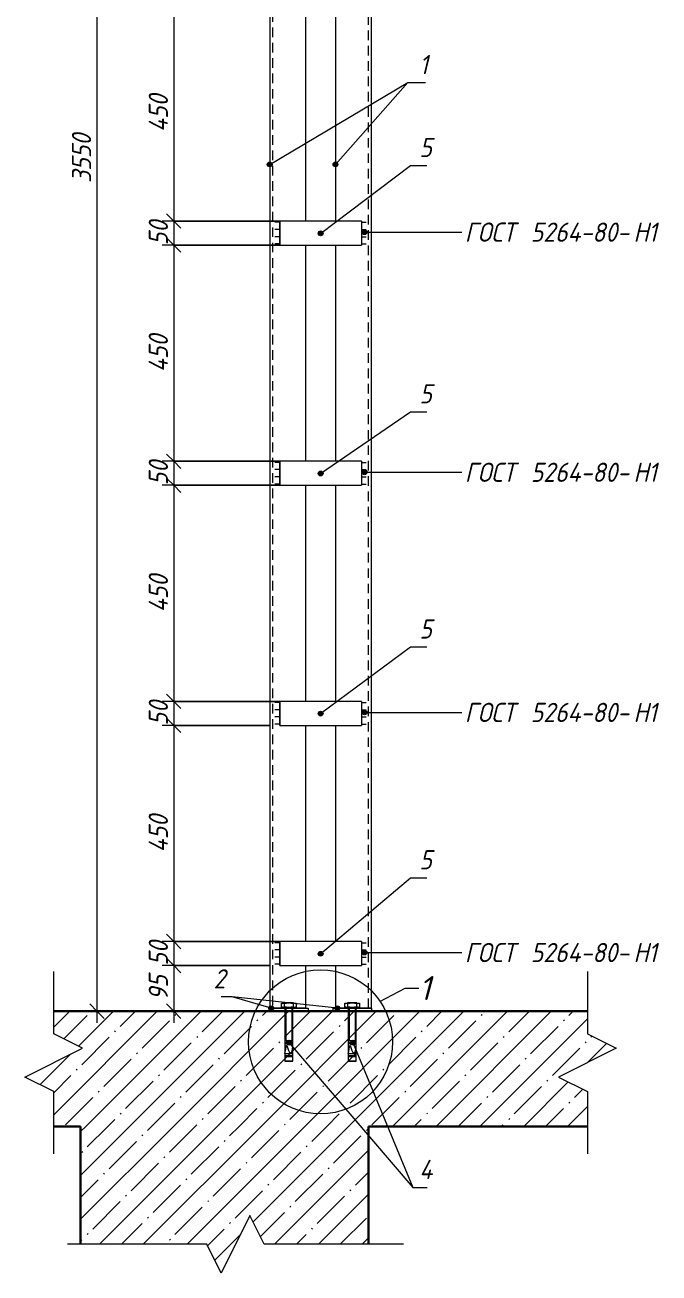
# Model space of a CAD drawing. Header units: millimetres. Extents: x -508 to 38670, y -99 to 8560.
# Drawn here: x 4078 to 5399, y 3575 to 6173 of the extents above; entities that cross this region are included whole.
import ezdxf

# ---------------------------------------------------------------- set-up
doc = ezdxf.new("R2010")
doc.units = ezdxf.units.MM
doc.linetypes.add('200_ШТРИХ_ш1п0_6_', pattern=[32, 20, -12])
for name, color, linetype, lineweight in [('A-ANNO-DIMS', 7, 'Continuous', 9), ('A-ANNO-DIMS-20', 7, 'Continuous', 9), ('A-DETL-1', 7, 'Continuous', 5), ('A-DETL-2', 7, '200_ШТРИХ_ш1п0_6_', 5), ('A-DETL-GENF-1', 7, 'Continuous', 5), ('A-FLOR-FNSH-1', 7, 'Continuous', 30), ('A-FLOR-PATT-1', 7, 'Continuous', 5), ('A-GENM', 7, 'Continuous', 9), ('A-GENM-IDEN', 7, 'Continuous', 9), ('G-ANNO-TEXT', 7, 'Continuous', 9)]:
    doc.layers.add(name, color=color, linetype=linetype, lineweight=lineweight)
doc.styles.add('ISOCPEUR_I', font='isocpeui.ttf', dxfattribs={"width": 0.9, "height": 40})
doc.styles.add('ISOCPEUR_I_1', font='isocpeui.ttf', dxfattribs={"height": 50})
doc.dimstyles.new('ISO-2_0_0_9К_СРЕДНИЙ', dxfattribs={"dimscale": 304.8, "dimtxt": 39.839247, "dimasz": 0.098425, "dimexe": 0.07874, "dimexo": 0, "dimgap": 0, "dimtad": 1, "dimdec": 0, "dimzin": 0, "dimdsep": 46, "dimtxsty": 'ISOCPEUR_I', "dimblk1": 'OBLIQUE', "dimblk2": 'OBLIQUE', "dimsah": 1, "dimcen": 0.09, "dimdle": 0.07874, "dimazin": 0, "dimtfac": 1, "dimtdec": 4, "dimtix": 1, "dimtmove": 0, "dimatfit": 3, "dimfxl": 1, "dimtvp": 1, "dimtolj": 1, "dimtzin": 0, "dimarcsym": 2})
pattern_1 = [(45, (6089.76, 4305), (-45.6197, 45.6197), []), (45, (6135.38, 4305), (-45.6197, 45.6197), [80.645, -16.129, 2.682, -13.447])]

# ---------------------------------------------------------------- blocks, each defined once
blk = doc.blocks.new('Фахверк_Влож_Полоса боковая - Полоса_Фахверка-25655111-АР1_1_Ф-18_2 эт_1')
at = {"layer": 'A-GENM'}
for p, q in [((66575, 7215), (66575, 7265)), ((66745, 7265), (66575, 7265)), ((66745, 7265), (66745, 7215)), ((66575, 7215), (66745, 7215))]:
    blk.add_line(p, q, dxfattribs=at)
blk = doc.blocks.new('Фахверк_Влож_Уголок - Уголок_Фахверка-27978286-АР1_1_Ф-18_2 эт_1')
at = {"layer": 'A-GENM'}
for p, q in [((66766, 4126), (66766, 7640)), ((66691, 6215), (66691, 5765)), ((66691, 5715), (66691, 5265)), ((66691, 5215), (66691, 4765)), ((66691, 4715), (66691, 4265)), ((66691, 4215), (66691, 4126)), ((66766, 4126), (66691, 4126))]:
    blk.add_line(p, q, dxfattribs=at)
blk = doc.blocks.new('Фахверк_Влож_Уголок - Уголок_Фахверка-27978287-АР1_1_Ф-18_2 эт_1')
at = {"layer": 'A-GENM'}
for p, q in [((66554, 7640), (66554, 4126)), ((66629, 5765), (66629, 6215)), ((66629, 5265), (66629, 5715)), ((66629, 4765), (66629, 5215)), ((66629, 4265), (66629, 4715)), ((66629, 4126), (66629, 4215)), ((66629, 4126), (66554, 4126))]:
    blk.add_line(p, q, dxfattribs=at)
blk = doc.blocks.new('Фахверк_Влож_Полоса нижняя - Полоса_Фахверка-25617960-АР1_1_Ф-18_2 эт_1')
at = {"layer": 'A-GENM'}
for p, q in [((66686, 4120), (66686, 4126)), ((66686, 4126), (66766, 4126)), ((66766, 4126), (66766, 4120))]:
    blk.add_line(p, q, dxfattribs=at)
blk = doc.blocks.new('DET_L_Линия разрыва1 - М20-27085586-АР1_1_Ф-18_2 эт_1')
at = {"layer": 'A-DETL-GENF-1'}
for p, q in [((66104, 4072.7), (66104, 4202.7)), ((66164, 4042.7), (66104, 4072.7)), ((66044, 3982.7), (66164, 4042.7)), ((66104, 3952.7), (66044, 3982.7)), ((66104, 3822.7), (66104, 3952.7))]:
    blk.add_line(p, q, dxfattribs=at)
blk = doc.blocks.new('DET_L_Линия разрыва1 - М20-30288689-АР1_1_Ф-18_2 эт_1')
at = {"layer": 'A-DETL-GENF-1'}
for p, q in [((66512.8, 3694.7), (66452.8, 3574.7)), ((66542.8, 3634.7), (66512.8, 3694.7)), ((66422.8, 3634.7), (66132.8, 3634.7)), ((66452.8, 3574.7), (66422.8, 3634.7)), ((66832.8, 3634.7), (66542.8, 3634.7))]:
    blk.add_line(p, q, dxfattribs=at)
blk = doc.blocks.new('DIMBLOCK43-АР1_1_Ф-18_2 эт_1')
at = {"layer": 'A-ANNO-DIMS-20'}
for p, q in [((4609, 6215), (4364.1, 6215)), ((4388.1, 6215), (4388.1, 5765)), ((4388.1, 6215), (4609, 6215)), ((4609, 5765), (4364.1, 5765)), ((4388.1, 5765), (4609, 5765))]:
    blk.add_line(p, q, dxfattribs=at)
at = {"layer": 'A-ANNO-DIMS-20', "lineweight": 20}
for p, q in [((4388.1, 6215), (4373.1, 6230)), ((4388.1, 6215), (4403.1, 6200)), ((4388.1, 5765), (4373.1, 5780)), ((4388.1, 5765), (4403.1, 5750))]:
    blk.add_line(p, q, dxfattribs=at)
at = {"layer": 'A-ANNO-DIMS-20', "color": 0, "insert": (4335.9, 5950.5), "char_height": 40, "width": 94.695, "attachment_point": 1, "rotation": 90, "line_spacing_factor": 1.149209, "style": 'ISOCPEUR_I'}
blk.add_mtext('450', dxfattribs=at)
blk = doc.blocks.new('_Oblique')
at = {"color": 0, "linetype": 'ByBlock', "lineweight": -2}
blk.add_line((-0.5, -0.5), (0.5, 0.5), dxfattribs=at)
blk = doc.blocks.new('DIMBLOCK44-АР1_1_Ф-18_2 эт_1')
at = {"layer": 'A-ANNO-DIMS-20', "lineweight": 20}
for p, q in [((4388.1, 5765), (4373.1, 5780)), ((4388.1, 5765), (4403.1, 5750)), ((4388.1, 5715), (4373.1, 5730)), ((4388.1, 5715), (4403.1, 5700))]:
    blk.add_line(p, q, dxfattribs=at)
at = {"layer": 'A-ANNO-DIMS-20'}
for p, q in [((4609, 5765), (4364.1, 5765)), ((4388.1, 5765), (4388.1, 5715)), ((4388.1, 5765), (4609, 5765)), ((4609, 5715), (4364.1, 5715)), ((4388.1, 5715), (4609, 5715))]:
    blk.add_line(p, q, dxfattribs=at)
at = {"layer": 'A-ANNO-DIMS-20', "color": 0, "insert": (4335.9, 5714.7), "char_height": 40, "width": 60.678, "attachment_point": 1, "rotation": 90, "line_spacing_factor": 1.149209, "style": 'ISOCPEUR_I'}
blk.add_mtext('50', dxfattribs=at)
blk = doc.blocks.new('DIMBLOCK45-АР1_1_Ф-18_2 эт_1')
at = {"layer": 'A-ANNO-DIMS-20', "lineweight": 20}
for p, q in [((4388.1, 5715), (4373.1, 5730)), ((4388.1, 5715), (4403.1, 5700)), ((4388.1, 5265), (4373.1, 5280)), ((4388.1, 5265), (4403.1, 5250))]:
    blk.add_line(p, q, dxfattribs=at)
at = {"layer": 'A-ANNO-DIMS-20'}
for p, q in [((4609, 5715), (4364.1, 5715)), ((4388.1, 5715), (4388.1, 5265)), ((4388.1, 5715), (4609, 5715)), ((4609, 5265), (4364.1, 5265)), ((4388.1, 5265), (4609, 5265))]:
    blk.add_line(p, q, dxfattribs=at)
at = {"layer": 'A-ANNO-DIMS-20', "color": 0, "insert": (4335.9, 5450.5), "char_height": 40, "width": 94.695, "attachment_point": 1, "rotation": 90, "line_spacing_factor": 1.149209, "style": 'ISOCPEUR_I'}
blk.add_mtext('450', dxfattribs=at)
blk = doc.blocks.new('DIMBLOCK46-АР1_1_Ф-18_2 эт_1')
at = {"layer": 'A-ANNO-DIMS-20', "lineweight": 20}
for p, q in [((4388.1, 5265), (4373.1, 5280)), ((4388.1, 5265), (4403.1, 5250)), ((4388.1, 5215), (4373.1, 5230)), ((4388.1, 5215), (4403.1, 5200))]:
    blk.add_line(p, q, dxfattribs=at)
at = {"layer": 'A-ANNO-DIMS-20'}
for p, q in [((4609, 5265), (4364.1, 5265)), ((4388.1, 5265), (4388.1, 5215)), ((4388.1, 5265), (4609, 5265)), ((4609, 5215), (4364.1, 5215)), ((4388.1, 5215), (4609, 5215))]:
    blk.add_line(p, q, dxfattribs=at)
at = {"layer": 'A-ANNO-DIMS-20', "color": 0, "insert": (4335.9, 5214.7), "char_height": 40, "width": 60.678, "attachment_point": 1, "rotation": 90, "line_spacing_factor": 1.149209, "style": 'ISOCPEUR_I'}
blk.add_mtext('50', dxfattribs=at)
blk = doc.blocks.new('DIMBLOCK47-АР1_1_Ф-18_2 эт_1')
at = {"layer": 'A-ANNO-DIMS-20', "lineweight": 20}
for p, q in [((4388.1, 5215), (4373.1, 5230)), ((4388.1, 5215), (4403.1, 5200)), ((4388.1, 4765), (4373.1, 4780)), ((4388.1, 4765), (4403.1, 4750))]:
    blk.add_line(p, q, dxfattribs=at)
at = {"layer": 'A-ANNO-DIMS-20'}
for p, q in [((4609, 5215), (4364.1, 5215)), ((4388.1, 5215), (4388.1, 4765)), ((4388.1, 5215), (4609, 5215)), ((4609, 4765), (4364.1, 4765)), ((4388.1, 4765), (4609, 4765))]:
    blk.add_line(p, q, dxfattribs=at)
at = {"layer": 'A-ANNO-DIMS-20', "color": 0, "insert": (4335.9, 4950.5), "char_height": 40, "width": 94.695, "attachment_point": 1, "rotation": 90, "line_spacing_factor": 1.149209, "style": 'ISOCPEUR_I'}
blk.add_mtext('450', dxfattribs=at)
blk = doc.blocks.new('DIMBLOCK48-АР1_1_Ф-18_2 эт_1')
at = {"layer": 'A-ANNO-DIMS-20'}
for p, q in [((4609, 4765), (4364.1, 4765)), ((4388.1, 4765), (4388.1, 4715)), ((4388.1, 4765), (4609, 4765)), ((4588, 4715), (4364.1, 4715)), ((4388.1, 4715), (4588, 4715))]:
    blk.add_line(p, q, dxfattribs=at)
at = {"layer": 'A-ANNO-DIMS-20', "lineweight": 20}
for p, q in [((4388.1, 4765), (4373.1, 4780)), ((4388.1, 4765), (4403.1, 4750)), ((4388.1, 4715), (4373.1, 4730)), ((4388.1, 4715), (4403.1, 4700))]:
    blk.add_line(p, q, dxfattribs=at)
at = {"layer": 'A-ANNO-DIMS-20', "color": 0, "insert": (4335.9, 4714.7), "char_height": 40, "width": 60.678, "attachment_point": 1, "rotation": 90, "line_spacing_factor": 1.149209, "style": 'ISOCPEUR_I'}
blk.add_mtext('50', dxfattribs=at)
blk = doc.blocks.new('DIMBLOCK49-АР1_1_Ф-18_2 эт_1')
at = {"layer": 'A-ANNO-DIMS-20', "lineweight": 20}
for p, q in [((4388.1, 4715), (4373.1, 4730)), ((4388.1, 4715), (4403.1, 4700)), ((4388.1, 4265), (4373.1, 4280)), ((4388.1, 4265), (4403.1, 4250))]:
    blk.add_line(p, q, dxfattribs=at)
at = {"layer": 'A-ANNO-DIMS-20'}
for p, q in [((4588, 4715), (4364.1, 4715)), ((4388.1, 4715), (4388.1, 4265)), ((4388.1, 4715), (4588, 4715)), ((4609, 4265), (4364.1, 4265)), ((4388.1, 4265), (4609, 4265))]:
    blk.add_line(p, q, dxfattribs=at)
at = {"layer": 'A-ANNO-DIMS-20', "color": 0, "insert": (4335.9, 4450.5), "char_height": 40, "width": 94.695, "attachment_point": 1, "rotation": 90, "line_spacing_factor": 1.149209, "style": 'ISOCPEUR_I'}
blk.add_mtext('450', dxfattribs=at)
blk = doc.blocks.new('DIMBLOCK50-АР1_1_Ф-18_2 эт_1')
at = {"layer": 'A-ANNO-DIMS-20'}
for p, q in [((4609, 4265), (4364.1, 4265)), ((4388.1, 4265), (4388.1, 4215)), ((4388.1, 4265), (4609, 4265)), ((4588, 4215), (4364.1, 4215)), ((4388.1, 4215), (4588, 4215))]:
    blk.add_line(p, q, dxfattribs=at)
at = {"layer": 'A-ANNO-DIMS-20', "lineweight": 20}
for p, q in [((4388.1, 4265), (4373.1, 4280)), ((4388.1, 4265), (4403.1, 4250)), ((4388.1, 4215), (4373.1, 4230)), ((4388.1, 4215), (4403.1, 4200))]:
    blk.add_line(p, q, dxfattribs=at)
at = {"layer": 'A-ANNO-DIMS-20', "color": 0, "insert": (4335.9, 4214.7), "char_height": 40, "width": 60.678, "attachment_point": 1, "rotation": 90, "line_spacing_factor": 1.149209, "style": 'ISOCPEUR_I'}
blk.add_mtext('50', dxfattribs=at)
blk = doc.blocks.new('DIMBLOCK51-АР1_1_Ф-18_2 эт_1')
at = {"layer": 'A-ANNO-DIMS-20'}
for p, q in [((4588, 4215), (4364.1, 4215)), ((4388.1, 4215), (4388.1, 4096)), ((4388.1, 4215), (4588, 4215)), ((4409.3, 4120), (4364.1, 4120)), ((4388.1, 4120), (4409.3, 4120))]:
    blk.add_line(p, q, dxfattribs=at)
at = {"layer": 'A-ANNO-DIMS-20', "lineweight": 20}
for p, q in [((4388.1, 4215), (4373.1, 4230)), ((4388.1, 4215), (4403.1, 4200)), ((4388.1, 4120), (4373.1, 4135)), ((4388.1, 4120), (4403.1, 4105))]:
    blk.add_line(p, q, dxfattribs=at)
at = {"layer": 'A-ANNO-DIMS-20', "color": 0, "insert": (4335.9, 4142.2), "char_height": 40, "width": 60.678, "attachment_point": 1, "rotation": 90, "line_spacing_factor": 1.149209, "style": 'ISOCPEUR_I'}
blk.add_mtext('95', dxfattribs=at)
blk = doc.blocks.new('DIMBLOCK52-АР1_1_Ф-18_2 эт_1')
at = {"layer": 'A-ANNO-DIMS-20'}
for p, q in [((4228.1, 7694), (4228.1, 4096)), ((4588, 7670), (4204.1, 7670)), ((4228.1, 7670), (4588, 7670)), ((4249.3, 4120), (4204.1, 4120)), ((4228.1, 4120), (4249.3, 4120))]:
    blk.add_line(p, q, dxfattribs=at)
at = {"layer": 'A-ANNO-DIMS-20', "lineweight": 20}
for p, q in [((4228.1, 7670), (4213.1, 7685)), ((4228.1, 7670), (4243.1, 7655)), ((4228.1, 4120), (4213.1, 4135)), ((4228.1, 4120), (4243.1, 4105))]:
    blk.add_line(p, q, dxfattribs=at)
at = {"layer": 'A-ANNO-DIMS-20', "color": 0, "insert": (4175.9, 5844.4), "char_height": 40, "width": 121.356, "attachment_point": 1, "rotation": 90, "line_spacing_factor": 1.149209, "style": 'ISOCPEUR_I'}
blk.add_mtext('3550', dxfattribs=at)

msp = doc.modelspace()

# ---------------------------------------------------------------- hatches: boundary and pattern name
at = {"layer": 'A-FLOR-PATT-1'}
h = msp.add_hatch(dxfattribs=at)
h.set_pattern_fill('FP_5', color=256, style=0, pattern_type=2)
h.set_pattern_definition(pattern_1)
h.paths.add_polyline_path([(5250, 3880), (5250, 3952.7), (5190, 3982.7), (5310, 4042.7), (5250, 4072.7), (5250, 4120), (4138, 4120), (4138, 4072.7), (4198, 4042.7), (4078, 3982.7), (4138, 3952.7), (4138, 3880), (4794, 3880)], flags=0)
h = msp.add_hatch(dxfattribs=at)
h.set_pattern_fill('FP_5', color=256, style=0, pattern_type=2)
h.set_pattern_definition(pattern_1)
h.paths.add_polyline_path([(4486.8, 3574.7), (4546.8, 3694.7), (4576.8, 3634.7), (4794, 3634.7), (4794, 3880), (4194, 3880), (4194, 3634.7), (4456.8, 3634.7)], flags=0)
at = {"layer": 'A-GENM-IDEN'}
h = msp.add_hatch(color=256, dxfattribs=at)
edge = h.paths.add_edge_path(flags=0)
edge.add_arc((4588, 5883), 5, 0, 360)
h = msp.add_hatch(color=256, dxfattribs=at)
edge = h.paths.add_edge_path(flags=0)
edge.add_arc((4725, 5883), 5, 0, 360)
h = msp.add_hatch(color=256, dxfattribs=at)
edge = h.paths.add_edge_path(flags=0)
edge.add_arc((4694.1, 5739.5), 5, 0, 360)
h = msp.add_hatch(color=256, dxfattribs=at)
edge = h.paths.add_edge_path(flags=0)
edge.add_arc((4694.1, 5239.5), 5, 0, 360)
h = msp.add_hatch(color=256, dxfattribs=at)
edge = h.paths.add_edge_path(flags=0)
edge.add_arc((4694.1, 4739.5), 5, 0, 360)
h = msp.add_hatch(color=256, dxfattribs=at)
edge = h.paths.add_edge_path(flags=0)
edge.add_arc((4694.1, 4239.5), 5, 0, 360)
h = msp.add_hatch(color=256, dxfattribs=at)
edge = h.paths.add_edge_path(flags=0)
edge.add_arc((4591.1, 4126), 5, 0, 360)
h = msp.add_hatch(color=256, dxfattribs=at)
edge = h.paths.add_edge_path(flags=0)
edge.add_arc((4729.1, 4126), 5, 0, 360)
h = msp.add_hatch(color=256, dxfattribs=at)
edge = h.paths.add_edge_path(flags=0)
edge.add_arc((4628, 4054.4), 5, 0, 360)
h = msp.add_hatch(color=256, dxfattribs=at)
edge = h.paths.add_edge_path(flags=0)
edge.add_arc((4761, 4054.4), 5, 0, 360)
at = {"layer": 'G-ANNO-TEXT'}
h = msp.add_hatch(color=256, dxfattribs=at)
edge = h.paths.add_edge_path(flags=0)
edge.add_arc((4785.5, 5742), 5, 0, 360)
h = msp.add_hatch(color=256, dxfattribs=at)
edge = h.paths.add_edge_path(flags=0)
edge.add_arc((4785.5, 5242), 5, 0, 360)
h = msp.add_hatch(color=256, dxfattribs=at)
edge = h.paths.add_edge_path(flags=0)
edge.add_arc((4785.5, 4742), 5, 0, 360)
h = msp.add_hatch(color=256, dxfattribs=at)
edge = h.paths.add_edge_path(flags=0)
edge.add_arc((4785.5, 4242), 5, 0, 360)

# ---------------------------------------------------------------- linework, layer by layer
at = {"layer": 'A-DETL-1'}
for p, q in [((4609, 5762.5), (4599, 5762.5)), ((4609, 5747.5), (4599, 5747.5)), ((4609, 5765), (4609, 5715)), ((4779, 5765), (4779, 5715)), ((4779, 5762.5), (4789, 5762.5)), ((4779, 5747.5), (4789, 5747.5)), ((4609, 5732.5), (4599, 5732.5)), ((4609, 5717.5), (4599, 5717.5)), ((4779, 5732.5), (4789, 5732.5)), ((4779, 5717.5), (4789, 5717.5)), ((4609, 5262.5), (4599, 5262.5)), ((4609, 5265), (4609, 5215)), ((4779, 5265), (4779, 5215)), ((4779, 5262.5), (4789, 5262.5)), ((4609, 5247.5), (4599, 5247.5)), ((4609, 5232.5), (4599, 5232.5)), ((4779, 5247.5), (4789, 5247.5)), ((4779, 5232.5), (4789, 5232.5)), ((4609, 5217.5), (4599, 5217.5)), ((4779, 5217.5), (4789, 5217.5)), ((4609, 4762.5), (4599, 4762.5)), ((4609, 4765), (4609, 4715)), ((4779, 4765), (4779, 4715)), ((4779, 4762.5), (4789, 4762.5)), ((4609, 4747.5), (4599, 4747.5)), ((4609, 4732.5), (4599, 4732.5)), ((4779, 4747.5), (4789, 4747.5)), ((4779, 4732.5), (4789, 4732.5)), ((4609, 4717.5), (4599, 4717.5)), ((4779, 4717.5), (4789, 4717.5)), ((4609, 4262.5), (4599, 4262.5)), ((4609, 4265), (4609, 4215)), ((4779, 4265), (4779, 4215)), ((4779, 4262.5), (4789, 4262.5)), ((4609, 4247.5), (4599, 4247.5)), ((4779, 4247.5), (4789, 4247.5)), ((4609, 4232.5), (4599, 4232.5)), ((4609, 4217.5), (4599, 4217.5)), ((4779, 4232.5), (4789, 4232.5)), ((4779, 4217.5), (4789, 4217.5)), ((4612.6, 4136.4), (4618.1, 4137.2)), ((4612.6, 4128.2), (4612.6, 4136.4)), ((4637.9, 4137.2), (4618.1, 4137.2)), ((4618.1, 4137.2), (4618.1, 4127.4)), ((4637.9, 4137.2), (4643.4, 4136.4)), ((4637.9, 4127.4), (4637.9, 4137.2)), ((4643.4, 4136.4), (4643.4, 4128.2)), ((4744.6, 4136.4), (4750.1, 4137.2)), ((4744.6, 4128.2), (4744.6, 4136.4)), ((4769.9, 4137.2), (4750.1, 4137.2)), ((4750.1, 4137.2), (4750.1, 4127.4)), ((4769.9, 4137.2), (4775.4, 4136.4)), ((4769.9, 4127.4), (4769.9, 4137.2)), ((4775.4, 4136.4), (4775.4, 4128.2)), ((4618.1, 4127.4), (4612.6, 4128.2)), ((4640.7, 4127.4), (4615.3, 4127.4)), ((4615.3, 4127.4), (4615.3, 4126)), ((4640.7, 4126), (4615.3, 4126)), ((4637.9, 4127.4), (4618.1, 4127.4)), ((4619.7, 4126), (4619.7, 4016)), ((4621.8, 4126), (4621.8, 4058.9)), ((4622.4, 4126), (4624.5, 4126)), ((4634.1, 4126), (4634.1, 4058.9)), ((4636.3, 4016), (4636.3, 4126)), ((4643.4, 4128.2), (4637.9, 4127.4)), ((4640.7, 4126), (4640.7, 4127.4)), ((4750.1, 4127.4), (4744.6, 4128.2)), ((4772.7, 4127.4), (4747.3, 4127.4)), ((4747.3, 4127.4), (4747.3, 4126)), ((4772.7, 4126), (4747.3, 4126)), ((4769.9, 4127.4), (4750.1, 4127.4)), ((4751.7, 4126), (4751.7, 4016)), ((4753.8, 4126), (4753.8, 4058.9)), ((4754.4, 4126), (4756.5, 4126)), ((4766.1, 4126), (4766.1, 4058.9)), ((4768.3, 4016), (4768.3, 4126)), ((4775.4, 4128.2), (4769.9, 4127.4)), ((4772.7, 4126), (4772.7, 4127.4)), ((4619.7, 4058.9), (4636.3, 4058.9)), ((4619.7, 4054.8), (4636.3, 4054.8)), ((4621.8, 4054.8), (4621.8, 4052.7)), ((4621.9, 4054.8), (4621.9, 4052.7)), ((4751.7, 4058.9), (4768.3, 4058.9)), ((4751.7, 4054.8), (4768.3, 4054.8)), ((4753.8, 4054.8), (4753.8, 4052.7)), ((4753.9, 4054.8), (4753.9, 4052.7)), ((4619.7, 4052.7), (4636.3, 4052.7)), ((4619.7, 4031.8), (4636.3, 4031.8)), ((4751.7, 4052.7), (4768.3, 4052.7)), ((4751.7, 4031.8), (4768.3, 4031.8)), ((4619.7, 4027.6), (4636.3, 4027.6)), ((4636.3, 4016), (4619.7, 4016)), ((4619.7, 4016), (4636.3, 4016)), ((4620.7, 4025.6), (4635.3, 4025.6)), ((4751.7, 4027.6), (4768.3, 4027.6)), ((4768.3, 4016), (4751.7, 4016)), ((4751.7, 4016), (4768.3, 4016)), ((4752.7, 4025.6), (4767.3, 4025.6))]:
    msp.add_line(p, q, dxfattribs=at)
msp.add_circle((4694, 4056.1), 150, dxfattribs=at)
for centre, radius, start, end in [((4615.7, 4131.9), 4.23, 56.0803, 137.7236), ((4628, 4093.5), 42.8, 76.6145, 103.3855), ((4640.3, 4131.9), 4.23, 42.2764, 123.9197), ((4747.7, 4131.9), 4.23, 56.0803, 137.7236), ((4760, 4093.5), 42.8, 76.6145, 103.3855), ((4772.3, 4131.9), 4.23, 42.2764, 123.9197), ((4615.7, 4132.7), 4.23, 222.2764, 303.9197), ((4628, 4171.2), 42.8, 256.6145, 283.3855), ((4640.3, 4132.7), 4.23, 236.0803, 317.7236), ((4747.7, 4132.7), 4.23, 222.2764, 303.9197), ((4760, 4171.2), 42.8, 256.6145, 283.3855), ((4772.3, 4132.7), 4.23, 236.0803, 317.7236), ((4620.9, 4026.9), 1.38, 210.8995, 261.2766), ((4635.1, 4026.9), 1.38, 278.7234, 329.1005), ((4752.9, 4026.9), 1.38, 210.8995, 261.2766), ((4767.1, 4026.9), 1.38, 278.7234, 329.1005)]:
    msp.add_arc(centre, radius, start, end, dxfattribs=at)
for points in [[(4619.7, 4031.8), (4620.9, 4036.5), (4623.4, 4062), (4627.1, 4024.5), (4636.3, 4036.5), (4636.3, 4047.5)], [(4751.7, 4031.8), (4752.9, 4036.5), (4755.4, 4062), (4759.1, 4024.5), (4768.3, 4036.5), (4768.3, 4047.5)]]:
    msp.add_open_spline(points, degree=3, knots=[3.947128, 3.947128, 3.947128, 3.947128, 10.095996, 20.129437, 28.583816, 28.583816, 28.583816, 28.583816], dxfattribs=at)
at = {"layer": 'A-DETL-2'}
for p, q in [((4594, 7640), (4594, 4126)), ((4794, 4126), (4794, 7640))]:
    msp.add_line(p, q, dxfattribs=at)
at = {"layer": 'A-FLOR-FNSH-1'}
for p, q in [((5250, 4120), (4138, 4120)), ((4138, 3880), (4194, 3880)), ((4194, 3880), (4194, 3634.7)), ((4794, 3880), (5250, 3880)), ((4794, 3634.7), (4794, 3880))]:
    msp.add_line(p, q, dxfattribs=at)
at = {"layer": 'A-GENM-IDEN'}
for p, q in [((4588, 5883), (4875.8, 6053.7)), ((4725, 5883), (4875.8, 6053.7)), ((4875.8, 6053.7), (4912.4, 6053.7)), ((4875.8, 6053.7), (4912.4, 6053.7)), ((4694.1, 5739.5), (4881.1, 5881.1)), ((4881.1, 5881.1), (4915.3, 5881.1)), ((4694.1, 5239.5), (4881.1, 5368.1)), ((4881.1, 5368.1), (4915.3, 5368.1)), ((4694.1, 4739.5), (4881.1, 4878.5)), ((4881.1, 4878.5), (4915.3, 4878.5)), ((4694.1, 4239.5), (4881.1, 4397.9)), ((4881.1, 4397.9), (4915.3, 4397.9)), ((4509.8, 4150), (4487.2, 4150)), ((4509.8, 4150), (4487.2, 4150)), ((4729.1, 4126), (4509.8, 4150)), ((4591.1, 4126), (4509.8, 4150)), ((4628, 4054.4), (4886.3, 3753)), ((4761, 4054.4), (4886.3, 3753.1)), ((4886.3, 3753.1), (4916, 3753.1)), ((4886.3, 3753), (4916, 3753))]:
    msp.add_line(p, q, dxfattribs=at)
for centre in [(4588, 5883), (4725, 5883), (4694.1, 5739.5), (4694.1, 5239.5), (4694.1, 4739.5), (4694.1, 4239.5), (4591.1, 4126), (4729.1, 4126), (4628, 4054.4), (4761, 4054.4)]:
    msp.add_circle(centre, 5, dxfattribs=at)
at = {"layer": 'G-ANNO-TEXT'}
for p, q in [((4785.5, 5742), (4988.6, 5742)), ((4785.5, 5242), (4988.6, 5242)), ((4785.5, 4742), (4988.6, 4742)), ((4785.5, 4242), (4988.6, 4242)), ((4817.4, 4140.4), (4870.1, 4168.1)), ((4870.1, 4168.1), (4898.6, 4168.1))]:
    msp.add_line(p, q, dxfattribs=at)
for centre in [(4785.5, 5742), (4785.5, 5242), (4785.5, 4742), (4785.5, 4242)]:
    msp.add_circle(centre, 5, dxfattribs=at)

# ---------------------------------------------------------------- block references
at = {"layer": 'A-DETL-GENF-1'}
for name in ['DET_L_Линия разрыва1 - М20-27085586-АР1_1_Ф-18_2 эт_1', 'DET_L_Линия разрыва1 - М20-30288689-АР1_1_Ф-18_2 эт_1']:
    msp.add_blockref(name, (-61966, 0), dxfattribs=at)
at = {"layer": 'A-DETL-GENF-1', "rotation": 180}
msp.add_blockref('DET_L_Линия разрыва1 - М20-27085586-АР1_1_Ф-18_2 эт_1', (71354, 8025.3), dxfattribs=at)
at = {"layer": 'A-GENM'}
for name, p in [('Фахверк_Влож_Уголок - Уголок_Фахверка-27978287-АР1_1_Ф-18_2 эт_1', (-61966, 0)), ('Фахверк_Влож_Уголок - Уголок_Фахверка-27978286-АР1_1_Ф-18_2 эт_1', (-61966, 0)), ('Фахверк_Влож_Полоса боковая - Полоса_Фахверка-25655111-АР1_1_Ф-18_2 эт_1', (-61966, -1500)), ('Фахверк_Влож_Полоса боковая - Полоса_Фахверка-25655111-АР1_1_Ф-18_2 эт_1', (-61966, -2000)), ('Фахверк_Влож_Полоса боковая - Полоса_Фахверка-25655111-АР1_1_Ф-18_2 эт_1', (-61966, -2500)), ('Фахверк_Влож_Полоса боковая - Полоса_Фахверка-25655111-АР1_1_Ф-18_2 эт_1', (-61966, -3000)), ('Фахверк_Влож_Полоса нижняя - Полоса_Фахверка-25617960-АР1_1_Ф-18_2 эт_1', (-62098, 0)), ('Фахверк_Влож_Полоса нижняя - Полоса_Фахверка-25617960-АР1_1_Ф-18_2 эт_1', (-61966, 0))]:
    msp.add_blockref(name, p, dxfattribs=at)

# ---------------------------------------------------------------- texts
at = {"layer": 'A-GENM-IDEN', "char_height": 40, "attachment_point": 1, "style": 'ISOCPEUR_I'}
for s, insert, width in [('\\fISOCPEUR|b0|i1|c204|p34|;\\W.9;1', (4899.9, 6110.9), 23.089), ('\\fISOCPEUR|b0|i1|c204|p34|;\\W.9;1', (4899.9, 6110.9), 23.089), ('\\fISOCPEUR|b0|i1|c204|p34|;\\W.9;5', (4899.9, 5938.3), 31.747), ('\\fISOCPEUR|b0|i1|c204|p34|;\\W.9;5', (4899.9, 5425.3), 31.747), ('\\fISOCPEUR|b0|i1|c204|p34|;\\W.9;5', (4899.9, 4935.7), 31.747), ('\\fISOCPEUR|b0|i1|c204|p34|;\\W.9;5', (4899.9, 4455.2), 31.747), ('\\fISOCPEUR|b0|i1|c204|p34|;\\W.9;2', (4471.1, 4207.2), 31.747), ('\\fISOCPEUR|b0|i1|c204|p34|;\\W.9;2', (4471.1, 4207.2), 31.747), ('\\fISOCPEUR|b0|i1|c204|p34|;\\W.9;4', (4899.9, 3810.4), 37.519), ('\\fISOCPEUR|b0|i1|c204|p34|;\\W.9;4', (4899.9, 3810.3), 37.519)]:
    msp.add_mtext(s, dxfattribs=dict(at, insert=insert, width=width))
at = {"layer": 'G-ANNO-TEXT', "attachment_point": 1}
for s, insert, char_height, width, style in [('ГОСТ', (4994.6, 5762), 40, 138.532, 'ISOCPEUR_I'), (' 5264-80-', (5108.9, 5762), 40, 287.164, 'ISOCPEUR_I'), ('\\fISOCPEUR|b0|i1|c204|p34|;\\W.9;Н', (5345.9, 5762), 40, 37.519, 'ISOCPEUR_I'), ('\\fISOCPEUR|b0|i1|c204|p34|;\\W.9;1', (5376.8, 5762), 40, 23.089, 'ISOCPEUR_I'), ('ГОСТ', (4994.6, 5262), 40, 138.532, 'ISOCPEUR_I'), (' 5264-80-', (5108.9, 5262), 40, 287.164, 'ISOCPEUR_I'), ('\\fISOCPEUR|b0|i1|c204|p34|;\\W.9;Н', (5345.9, 5262), 40, 37.519, 'ISOCPEUR_I'), ('\\fISOCPEUR|b0|i1|c204|p34|;\\W.9;1', (5376.8, 5262), 40, 23.089, 'ISOCPEUR_I'), ('ГОСТ', (4994.6, 4762), 40, 138.532, 'ISOCPEUR_I'), (' 5264-80-', (5108.9, 4762), 40, 287.164, 'ISOCPEUR_I'), ('\\fISOCPEUR|b0|i1|c204|p34|;\\W.9;Н', (5345.9, 4762), 40, 37.519, 'ISOCPEUR_I'), ('\\fISOCPEUR|b0|i1|c204|p34|;\\W.9;1', (5376.8, 4762), 40, 23.089, 'ISOCPEUR_I'), ('ГОСТ', (4994.6, 4262), 40, 138.532, 'ISOCPEUR_I'), (' 5264-80-', (5108.9, 4262), 40, 287.164, 'ISOCPEUR_I'), ('\\fISOCPEUR|b0|i1|c204|p34|;\\W.9;Н', (5345.9, 4262), 40, 37.519, 'ISOCPEUR_I'), ('\\fISOCPEUR|b0|i1|c204|p34|;\\W.9;1', (5376.8, 4262), 40, 23.089, 'ISOCPEUR_I'), ('\\fISOCPEUR|b0|i1|c204|p34|;1', (4898.6, 4193.1), 50, 32.068, 'ISOCPEUR_I_1')]:
    msp.add_mtext(s, dxfattribs=dict(at, insert=insert, char_height=char_height, width=width, style=style))

# ---------------------------------------------------------------- dimensions: what is measured, and where the dimension line sits
at = {"layer": 'A-ANNO-DIMS'}
for base, p1, p2, override, picture, middle in [((4228.1, 4120), (4588, 7670), (4249.3, 4120), {"dimpost": '<>', "dimfxl": 3566.116523}, 'DIMBLOCK52-АР1_1_Ф-18_2 эт_1', (4208.1, 5895)), ((4388.1, 5765), (4609, 6215), (4609, 5765), {"dimpost": '<>', "dimfxl": 450}, 'DIMBLOCK43-АР1_1_Ф-18_2 эт_1', (4368.1, 5990)), ((4388.1, 5715), (4609, 5765), (4609, 5715), {"dimpost": '<>', "dimfxl": 50}, 'DIMBLOCK44-АР1_1_Ф-18_2 эт_1', (4368.1, 5740)), ((4388.1, 5265), (4609, 5715), (4609, 5265), {"dimpost": '<>', "dimfxl": 450}, 'DIMBLOCK45-АР1_1_Ф-18_2 эт_1', (4368.1, 5490)), ((4388.1, 5215), (4609, 5265), (4609, 5215), {"dimpost": '<>', "dimfxl": 50}, 'DIMBLOCK46-АР1_1_Ф-18_2 эт_1', (4368.1, 5240)), ((4388.1, 4765), (4609, 5215), (4609, 4765), {"dimpost": '<>', "dimfxl": 450}, 'DIMBLOCK47-АР1_1_Ф-18_2 эт_1', (4368.1, 4990)), ((4388.1, 4715), (4609, 4765), (4588, 4715), {"dimpost": '<>', "dimfxl": 54.230987}, 'DIMBLOCK48-АР1_1_Ф-18_2 эт_1', (4368.1, 4740)), ((4388.1, 4265), (4588, 4715), (4609, 4265), {"dimpost": '<>', "dimfxl": 450.489734}, 'DIMBLOCK49-АР1_1_Ф-18_2 эт_1', (4368.1, 4490)), ((4388.1, 4215), (4609, 4265), (4588, 4215), {"dimpost": '<>', "dimfxl": 54.230987}, 'DIMBLOCK50-АР1_1_Ф-18_2 эт_1', (4368.1, 4240)), ((4388.1, 4120), (4588, 4215), (4409.3, 4120), {"dimpost": '<>', "dimfxl": 202.342598}, 'DIMBLOCK51-АР1_1_Ф-18_2 эт_1', (4368.1, 4167.5))]:
    dim = msp.add_linear_dim(base=base, p1=p1, p2=p2, angle=90, dimstyle='ISO-2_0_0_9К_СРЕДНИЙ', override=override, dxfattribs=at)
    dim.commit()
    dim.dimension.update_dxf_attribs({"geometry": picture, "text_midpoint": middle})

doc.saveas('drawing.dxf')
